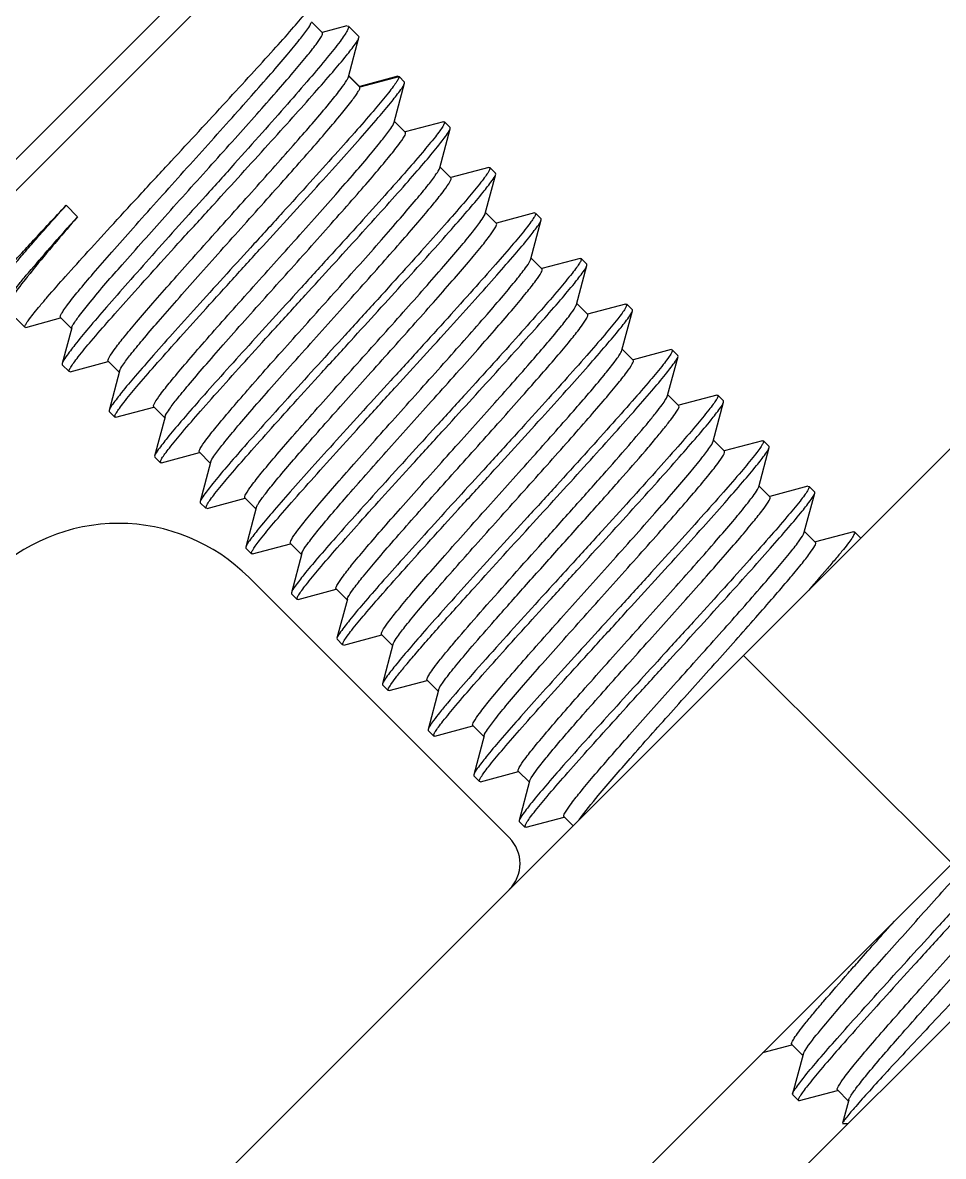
# Model space of a CAD drawing. Extents: x -1396510 to 1250330, y -1892470 to 1623980.
# Drawn here: x -1166903.8 to -1166784.8, y -62554.7 to -62408.2 of the extents above; entities that cross this region are included whole.
import ezdxf

# ---------------------------------------------------------------- set-up
doc = ezdxf.new("R2010")
doc.units = 0
doc.header["$LTSCALE"] = 1000
doc.header["$MEASUREMENT"] = 0

msp = doc.modelspace()

# ---------------------------------------------------------------- linework, layer by layer
at = {"linetype": 'Continuous'}
for p, q in [((-1166840.9, -62594.29), (-1165369.34, -61122.74)), ((-1166918.68, -62439.85), (-1166870.81, -62391.98)), ((-1166912.92, -62438.13), (-1166872.53, -62397.74)), ((-1166865.04, -62409.47), (-1166866.47, -62408.04)), ((-1166861.89, -62408.58), (-1166865.06, -62409.42)), ((-1166861.89, -62408.58), (-1166861.68, -62408.59)), ((-1166860.33, -62409.95), (-1166861.68, -62408.59)), ((-1166861.67, -62415.15), (-1166860.32, -62410.09)), ((-1166860.31, -62409.98), (-1166860.33, -62409.95)), ((-1166860.32, -62410.09), (-1166860.31, -62409.98)), ((-1166860.19, -62416.49), (-1166861.67, -62415.02)), ((-1166860.21, -62416.46), (-1166861.64, -62415.03)), ((-1166855.31, -62415.09), (-1166860.23, -62416.4)), ((-1166855.15, -62415.14), (-1166860.19, -62416.49)), ((-1166855.31, -62415.09), (-1166855.17, -62415.1)), ((-1166855.17, -62415.1), (-1166855.15, -62415.14)), ((-1166854.44, -62415.84), (-1166855.14, -62415.13)), ((-1166854.43, -62415.98), (-1166854.44, -62415.84)), ((-1166860.19, -62416.49), (-1166860.21, -62416.46)), ((-1166855.78, -62421.04), (-1166854.43, -62415.98)), ((-1166854.32, -62422.35), (-1166855.75, -62420.92)), ((-1166849.42, -62420.98), (-1166854.34, -62422.29)), ((-1166849.42, -62420.98), (-1166849.28, -62420.99)), ((-1166848.55, -62421.73), (-1166849.28, -62420.99)), ((-1166848.54, -62421.87), (-1166848.55, -62421.73)), ((-1166849.89, -62426.93), (-1166848.54, -62421.87)), ((-1166848.43, -62428.23), (-1166849.86, -62426.81)), ((-1166843.53, -62426.87), (-1166848.45, -62428.18)), ((-1166843.53, -62426.87), (-1166843.39, -62426.88)), ((-1166842.66, -62427.62), (-1166843.39, -62426.88)), ((-1166842.65, -62427.76), (-1166842.66, -62427.62)), ((-1166844, -62432.82), (-1166842.65, -62427.76)), ((-1166898.15, -62431.77), (-1166896.68, -62433.24)), ((-1166844.03, -62432.91), (-1166844, -62432.82)), ((-1166842.54, -62434.12), (-1166843.97, -62432.7)), ((-1166837.64, -62432.76), (-1166842.56, -62434.07)), ((-1166837.64, -62432.76), (-1166837.5, -62432.77)), ((-1166836.77, -62433.51), (-1166837.5, -62432.77)), ((-1166836.76, -62433.65), (-1166836.77, -62433.51)), ((-1166838.12, -62438.71), (-1166836.76, -62433.65)), ((-1166836.65, -62440.01), (-1166838.08, -62438.59)), ((-1166831.75, -62438.65), (-1166836.67, -62439.96)), ((-1166831.75, -62438.65), (-1166831.61, -62438.66)), ((-1166830.88, -62439.4), (-1166831.61, -62438.66)), ((-1166830.87, -62439.54), (-1166830.88, -62439.4)), ((-1166961.52, -62640.87), (-1166760.12, -62439.47)), ((-1166832.23, -62444.6), (-1166830.87, -62439.54)), ((-1166903.51, -62447.54), (-1166905.85, -62445.2)), ((-1166830.76, -62445.9), (-1166832.19, -62444.48)), ((-1166825.86, -62444.54), (-1166830.78, -62445.85)), ((-1166825.86, -62444.54), (-1166825.72, -62444.55)), ((-1166824.99, -62445.29), (-1166825.72, -62444.55)), ((-1166824.98, -62445.43), (-1166824.99, -62445.29)), ((-1166903.39, -62447.55), (-1166898.88, -62446.34)), ((-1166898.9, -62446.29), (-1166897.47, -62447.72)), ((-1166826.34, -62450.49), (-1166824.98, -62445.43)), ((-1166903.39, -62447.55), (-1166903.51, -62447.54)), ((-1166897.44, -62447.6), (-1166898.67, -62452.22)), ((-1166824.87, -62451.79), (-1166826.3, -62450.37)), ((-1166819.97, -62450.43), (-1166824.89, -62451.74)), ((-1166819.97, -62450.43), (-1166819.83, -62450.44)), ((-1166819.1, -62451.18), (-1166819.83, -62450.44)), ((-1166898.67, -62452.22), (-1166898.66, -62452.39)), ((-1166897.77, -62453.28), (-1166898.66, -62452.39)), ((-1166897.63, -62453.29), (-1166892.72, -62451.97)), ((-1166892.73, -62451.92), (-1166891.31, -62453.35)), ((-1166820.45, -62456.38), (-1166819.09, -62451.32)), ((-1166819.09, -62451.32), (-1166819.1, -62451.18)), ((-1166897.63, -62453.29), (-1166897.77, -62453.28)), ((-1166891.27, -62453.23), (-1166892.62, -62458.3)), ((-1166818.99, -62457.68), (-1166820.41, -62456.26)), ((-1166814.08, -62456.32), (-1166819, -62457.63)), ((-1166814.08, -62456.32), (-1166813.94, -62456.33)), ((-1166813.21, -62457.07), (-1166813.94, -62456.33)), ((-1166892.62, -62458.3), (-1166892.61, -62458.44)), ((-1166891.88, -62459.17), (-1166892.61, -62458.44)), ((-1166891.74, -62459.18), (-1166886.83, -62457.86)), ((-1166886.84, -62457.81), (-1166885.42, -62459.24)), ((-1166814.56, -62462.27), (-1166813.2, -62457.21)), ((-1166813.2, -62457.21), (-1166813.21, -62457.07)), ((-1166891.74, -62459.18), (-1166891.88, -62459.17)), ((-1166885.38, -62459.12), (-1166886.73, -62464.19)), ((-1166813.1, -62463.57), (-1166814.52, -62462.15)), ((-1166808.19, -62462.21), (-1166813.11, -62463.52)), ((-1166808.19, -62462.21), (-1166808.05, -62462.22)), ((-1166807.32, -62462.96), (-1166808.05, -62462.22)), ((-1166886.73, -62464.19), (-1166886.72, -62464.33)), ((-1166885.99, -62465.06), (-1166886.72, -62464.33)), ((-1166885.85, -62465.07), (-1166880.94, -62463.75)), ((-1166880.95, -62463.7), (-1166879.53, -62465.13)), ((-1166808.67, -62468.16), (-1166807.31, -62463.1)), ((-1166807.31, -62463.1), (-1166807.32, -62462.96)), ((-1166885.85, -62465.07), (-1166885.99, -62465.06)), ((-1166879.49, -62465.01), (-1166880.84, -62470.08)), ((-1166901.5, -62634.7), (-1166733.2, -62466.4)), ((-1166808.71, -62468.27), (-1166808.67, -62468.16)), ((-1166807.21, -62469.46), (-1166808.63, -62468.04)), ((-1166802.3, -62468.1), (-1166807.22, -62469.41)), ((-1166802.3, -62468.1), (-1166802.16, -62468.11)), ((-1166801.43, -62468.85), (-1166802.16, -62468.11)), ((-1166880.84, -62470.08), (-1166880.83, -62470.22)), ((-1166879.96, -62470.96), (-1166875.05, -62469.64)), ((-1166875.06, -62469.59), (-1166873.64, -62471.02)), ((-1166802.78, -62474.05), (-1166801.42, -62468.99)), ((-1166801.42, -62468.99), (-1166801.43, -62468.85)), ((-1166880.1, -62470.95), (-1166880.83, -62470.22)), ((-1166879.96, -62470.96), (-1166880.1, -62470.95)), ((-1166873.6, -62470.9), (-1166874.95, -62475.97)), ((-1166801.32, -62475.35), (-1166802.74, -62473.93)), ((-1166796.41, -62473.99), (-1166801.33, -62475.3)), ((-1166796.41, -62473.99), (-1166796.27, -62474)), ((-1166795.54, -62474.74), (-1166796.27, -62474)), ((-1166874.95, -62475.97), (-1166874.94, -62476.11)), ((-1166874.07, -62476.85), (-1166869.16, -62475.53)), ((-1166869.17, -62475.48), (-1166867.75, -62476.91)), ((-1166795.53, -62474.75), (-1166795.54, -62474.74)), ((-1166874.21, -62476.84), (-1166874.94, -62476.11)), ((-1166874.07, -62476.85), (-1166874.21, -62476.84)), ((-1166867.71, -62476.79), (-1166869.06, -62481.86)), ((-1166874.56, -62479.87), (-1166840.91, -62513.53)), ((-1166869.06, -62481.86), (-1166869.05, -62482)), ((-1166868.18, -62482.74), (-1166863.27, -62481.42)), ((-1166863.29, -62481.37), (-1166861.86, -62482.8)), ((-1166868.32, -62482.73), (-1166869.05, -62482)), ((-1166868.18, -62482.74), (-1166868.32, -62482.73)), ((-1166861.82, -62482.68), (-1166863.17, -62487.75)), ((-1166863.17, -62487.75), (-1166863.16, -62487.89)), ((-1166862.29, -62488.63), (-1166857.38, -62487.31)), ((-1166857.4, -62487.26), (-1166855.97, -62488.69)), ((-1166862.43, -62488.62), (-1166863.16, -62487.89)), ((-1166862.29, -62488.63), (-1166862.43, -62488.62)), ((-1166855.94, -62488.57), (-1166857.28, -62493.64)), ((-1166855.94, -62488.57), (-1166855.9, -62488.46)), ((-1166783.68, -62516.88), (-1166810.61, -62489.96)), ((-1166857.28, -62493.64), (-1166857.27, -62493.78)), ((-1166856.4, -62494.52), (-1166851.49, -62493.2)), ((-1166851.51, -62493.15), (-1166850.08, -62494.58)), ((-1166856.54, -62494.51), (-1166857.27, -62493.78)), ((-1166856.4, -62494.52), (-1166856.54, -62494.51)), ((-1166850.05, -62494.46), (-1166851.39, -62499.53)), ((-1166851.39, -62499.53), (-1166851.38, -62499.67)), ((-1166850.51, -62500.41), (-1166845.6, -62499.09)), ((-1166845.62, -62499.04), (-1166844.19, -62500.47)), ((-1166850.65, -62500.4), (-1166851.38, -62499.67)), ((-1166850.51, -62500.41), (-1166850.65, -62500.4)), ((-1166844.16, -62500.35), (-1166845.5, -62505.42)), ((-1166844.62, -62506.3), (-1166839.71, -62504.98)), ((-1166839.73, -62504.93), (-1166838.3, -62506.36)), ((-1166845.5, -62505.42), (-1166845.49, -62505.56)), ((-1166844.76, -62506.29), (-1166845.49, -62505.56)), ((-1166844.62, -62506.3), (-1166844.76, -62506.29)), ((-1166838.27, -62506.24), (-1166839.61, -62511.3)), ((-1166838.73, -62512.19), (-1166833.82, -62510.87)), ((-1166833.84, -62510.82), (-1166832.65, -62512)), ((-1166839.61, -62511.3), (-1166839.6, -62511.45)), ((-1166838.87, -62512.18), (-1166839.6, -62511.45)), ((-1166838.73, -62512.19), (-1166838.87, -62512.18)), ((-1166808.13, -62541.33), (-1166804.37, -62540.32)), ((-1166804.39, -62540.27), (-1166802.96, -62541.7)), ((-1166802.93, -62541.57), (-1166804.28, -62546.64)), ((-1166803.39, -62547.53), (-1166798.48, -62546.21)), ((-1166798.5, -62546.16), (-1166797.07, -62547.59)), ((-1166804.27, -62546.78), (-1166804.28, -62546.64)), ((-1166803.53, -62547.52), (-1166804.27, -62546.78)), ((-1166797.07, -62547.59), (-1166797.84, -62550.47)), ((-1166797.04, -62547.46), (-1166797.07, -62547.59)), ((-1166797.84, -62550.47), (-1166797.8, -62550.54)), ((-1166797.14, -62550.54), (-1166797.8, -62550.54))]:
    msp.add_line(p, q, dxfattribs=at)
for centre, radius, start, end in [((-1166891.39, -62496.7), 23.8, 44.9999, 135.0001), ((-1166844.27, -62516.89), 4.76, 315.0001, 44.9999)]:
    msp.add_arc(centre, radius, start, end, dxfattribs=at)
for points, knots in [([(-1166884.59, -62426.07), (-1166882.21, -62423.49), (-1166878.75, -62419.75), (-1166874.34, -62414.95), (-1166871.51, -62411.84), (-1166869.16, -62409.22), (-1166867.39, -62407.17), (-1166866.29, -62405.85), (-1166865.77, -62405.12), (-1166865.62, -62404.86), (-1166865.59, -62404.76)], [0, 0, 0, 0, 0.368142, 0.535897, 0.684709, 0.809342, 0.905414, 0.969598, 0.989056, 1, 1, 1, 1]), ([(-1166898.9, -62446.29), (-1166898.94, -62446.25), (-1166898.9, -62446.03), (-1166898.73, -62445.72), (-1166898.41, -62445.21), (-1166897.69, -62444.25), (-1166896.43, -62442.67), (-1166894.52, -62440.42), (-1166892.15, -62437.7), (-1166889.43, -62434.62), (-1166886.44, -62431.28), (-1166882.3, -62426.66), (-1166878.2, -62422.11), (-1166874.32, -62417.75), (-1166871.82, -62414.91), (-1166869.74, -62412.48), (-1166868.13, -62410.55), (-1166867.11, -62409.18), (-1166866.58, -62408.45), (-1166866.51, -62408.15)], [0, 0, 0, 0, 0.003461, 0.010825, 0.022535, 0.038573, 0.083113, 0.142879, 0.21566, 0.298761, 0.389116, 0.483412, 0.670116, 0.755815, 0.832283, 0.896851, 0.947308, 0.981997, 1, 1, 1, 1]), ([(-1166861.68, -62408.59), (-1166861.63, -62408.64), (-1166861.68, -62408.9), (-1166861.88, -62409.27), (-1166862.26, -62409.88), (-1166863.1, -62411.03), (-1166864.6, -62412.91), (-1166866.87, -62415.59), (-1166869.68, -62418.83), (-1166872.92, -62422.49), (-1166876.45, -62426.44), (-1166878.88, -62429.15), (-1166880.13, -62430.54)], [0, 0, 0, 0, 0.007287, 0.022596, 0.046895, 0.080168, 0.172563, 0.296519, 0.44737, 0.619385, 0.805971, 1, 1, 1, 1]), ([(-1166897.23, -62447.16), (-1166896.99, -62446.76), (-1166896.28, -62445.79), (-1166894.2, -62443.2), (-1166890.51, -62438.96), (-1166885.24, -62433.04), (-1166880.35, -62427.62), (-1166876.39, -62423.2), (-1166873.61, -62420.09), (-1166871.1, -62417.24), (-1166868.95, -62414.76), (-1166867.22, -62412.71), (-1166866, -62411.18), (-1166865.3, -62410.18), (-1166865.04, -62409.7), (-1166865.01, -62409.51), (-1166865.04, -62409.47)], [0, 0, 0, 0, 0.028348, 0.07231, 0.200737, 0.367922, 0.551326, 0.641466, 0.726551, 0.80379, 0.870677, 0.92508, 0.96531, 0.990227, 0.996843, 1, 1, 1, 1]), ([(-1166879.05, -62431.61), (-1166876.71, -62429.05), (-1166873.31, -62425.32), (-1166868.98, -62420.52), (-1166866.19, -62417.4), (-1166863.89, -62414.74), (-1166862.1, -62412.65), (-1166860.99, -62411.17), (-1166860.4, -62410.4), (-1166860.32, -62410.09)], [0, 0, 0, 0, 0.36438, 0.530796, 0.678891, 0.803581, 0.9006, 0.966696, 1, 1, 1, 1]), ([(-1166892.73, -62451.92), (-1166892.77, -62451.88), (-1166892.74, -62451.69), (-1166892.49, -62451.22), (-1166891.81, -62450.23), (-1166890.62, -62448.73), (-1166888.95, -62446.73), (-1166886.86, -62444.31), (-1166884.44, -62441.55), (-1166881.76, -62438.53), (-1166877.95, -62434.28), (-1166873.29, -62429.08), (-1166868.26, -62423.41), (-1166864.75, -62419.36), (-1166862.78, -62416.89), (-1166862.11, -62415.96), (-1166861.88, -62415.58)], [0, 0, 0, 0, 0.003296, 0.010079, 0.03549, 0.076381, 0.131511, 0.19909, 0.276886, 0.362322, 0.452558, 0.635372, 0.801219, 0.928261, 0.971785, 1, 1, 1, 1]), ([(-1166855.15, -62415.14), (-1166855.13, -62415.22), (-1166855.25, -62415.47), (-1166855.49, -62415.88), (-1166855.94, -62416.49), (-1166856.84, -62417.66), (-1166858.4, -62419.51), (-1166860.7, -62422.17), (-1166863.53, -62425.34), (-1166866.75, -62428.92), (-1166870.25, -62432.77), (-1166872.66, -62435.42), (-1166873.89, -62436.77)], [0, 0, 0, 0, 0.00868, 0.025879, 0.051887, 0.086569, 0.180747, 0.305089, 0.45505, 0.625126, 0.809034, 1, 1, 1, 1]), ([(-1166861.88, -62415.58), (-1166861.85, -62415.53), (-1166861.77, -62415.4), (-1166861.7, -62415.25), (-1166861.67, -62415.15)], [0, 0, 0, 0, 0.313787, 1, 1, 1, 1]), ([(-1166891.27, -62453.23), (-1166891.2, -62452.94), (-1166890.69, -62452.22), (-1166889.71, -62450.88), (-1166888.16, -62449.02), (-1166886.17, -62446.68), (-1166883.78, -62443.95), (-1166880.09, -62439.78), (-1166876.19, -62435.43), (-1166872.25, -62431.03), (-1166869.42, -62427.85), (-1166866.82, -62424.91), (-1166864.56, -62422.31), (-1166862.72, -62420.12), (-1166861.49, -62418.59), (-1166860.78, -62417.63), (-1166860.44, -62417.12), (-1166860.25, -62416.77), (-1166860.17, -62416.56), (-1166860.19, -62416.49)], [0, 0, 0, 0, 0.018431, 0.053472, 0.104134, 0.168694, 0.244894, 0.330055, 0.515024, 0.608298, 0.697696, 0.780063, 0.852494, 0.912444, 0.95783, 0.974565, 0.987157, 0.995562, 1, 1, 1, 1]), ([(-1166873.16, -62437.5), (-1166870.82, -62434.94), (-1166867.42, -62431.21), (-1166863.09, -62426.41), (-1166860.3, -62423.29), (-1166858, -62420.63), (-1166856.21, -62418.54), (-1166855.1, -62417.06), (-1166854.51, -62416.29), (-1166854.43, -62415.98)], [0, 0, 0, 0, 0.364381, 0.5308, 0.678899, 0.803591, 0.900607, 0.966701, 1, 1, 1, 1]), ([(-1166886.84, -62457.81), (-1166886.88, -62457.77), (-1166886.85, -62457.56), (-1166886.58, -62457.06), (-1166885.83, -62456), (-1166884.54, -62454.39), (-1166882.73, -62452.24), (-1166880.5, -62449.65), (-1166877.91, -62446.71), (-1166875.06, -62443.52), (-1166871.09, -62439.08), (-1166867.15, -62434.69), (-1166863.41, -62430.47), (-1166860.98, -62427.69), (-1166858.96, -62425.32), (-1166857.38, -62423.42), (-1166856.38, -62422.06), (-1166855.86, -62421.33), (-1166855.78, -62421.04)], [0, 0, 0, 0, 0.003453, 0.010691, 0.037881, 0.081592, 0.14037, 0.212138, 0.294327, 0.383985, 0.477885, 0.664852, 0.751185, 0.82854, 0.894141, 0.945651, 0.981282, 1, 1, 1, 1]), ([(-1166849.28, -62420.99), (-1166849.24, -62421.04), (-1166849.32, -62421.29), (-1166849.52, -62421.63), (-1166849.92, -62422.22), (-1166850.79, -62423.34), (-1166852.32, -62425.19), (-1166854.62, -62427.84), (-1166857.47, -62431.04), (-1166860.73, -62434.67), (-1166864.29, -62438.59), (-1166866.75, -62441.29), (-1166868, -62442.66)], [0, 0, 0, 0, 0.006599, 0.021626, 0.045784, 0.078991, 0.171388, 0.295465, 0.44652, 0.61879, 0.805664, 1, 1, 1, 1]), ([(-1166885.38, -62459.12), (-1166885.31, -62458.83), (-1166884.79, -62458.09), (-1166883.79, -62456.74), (-1166882.22, -62454.84), (-1166880.19, -62452.47), (-1166877.76, -62449.69), (-1166874.02, -62445.47), (-1166870.08, -62441.08), (-1166866.11, -62436.64), (-1166863.27, -62433.44), (-1166860.68, -62430.5), (-1166858.44, -62427.92), (-1166856.63, -62425.77), (-1166855.34, -62424.15), (-1166854.59, -62423.1), (-1166854.32, -62422.59), (-1166854.28, -62422.38), (-1166854.32, -62422.35)], [0, 0, 0, 0, 0.01868, 0.054278, 0.105764, 0.171349, 0.248695, 0.335028, 0.522011, 0.615926, 0.705601, 0.787809, 0.859594, 0.918387, 0.96211, 0.989307, 0.996546, 1, 1, 1, 1]), ([(-1166867.27, -62443.39), (-1166864.93, -62440.83), (-1166861.53, -62437.1), (-1166857.2, -62432.3), (-1166854.41, -62429.18), (-1166852.11, -62426.52), (-1166850.32, -62424.43), (-1166849.21, -62422.95), (-1166848.62, -62422.18), (-1166848.54, -62421.87)], [0, 0, 0, 0, 0.364381, 0.530796, 0.678894, 0.80359, 0.900609, 0.966703, 1, 1, 1, 1]), ([(-1166903.51, -62447.54), (-1166903.55, -62447.5), (-1166903.45, -62447.26), (-1166903.25, -62446.93), (-1166902.83, -62446.35), (-1166902.25, -62445.61), (-1166901.48, -62444.69), (-1166900.14, -62443.11), (-1166898.08, -62440.78), (-1166895.21, -62437.61), (-1166891.92, -62434), (-1166888.33, -62430.11), (-1166885.86, -62427.43), (-1166884.59, -62426.07)], [0, 0, 0, 0, 0.006287, 0.021187, 0.045277, 0.078448, 0.120429, 0.17084, 0.294962, 0.446101, 0.618491, 0.80551, 1, 1, 1, 1]), ([(-1166880.95, -62463.7), (-1166880.99, -62463.66), (-1166880.96, -62463.45), (-1166880.69, -62462.95), (-1166879.94, -62461.89), (-1166878.65, -62460.28), (-1166876.84, -62458.13), (-1166874.61, -62455.54), (-1166872.02, -62452.6), (-1166869.17, -62449.41), (-1166865.2, -62444.97), (-1166861.26, -62440.58), (-1166857.52, -62436.36), (-1166855.09, -62433.58), (-1166853.07, -62431.21), (-1166851.49, -62429.31), (-1166850.49, -62427.95), (-1166849.97, -62427.22), (-1166849.89, -62426.93)], [0, 0, 0, 0, 0.003453, 0.010691, 0.03788, 0.081592, 0.14037, 0.212137, 0.294327, 0.383985, 0.477885, 0.664851, 0.751185, 0.82854, 0.894141, 0.945652, 0.981282, 1, 1, 1, 1]), ([(-1166843.39, -62426.88), (-1166843.35, -62426.93), (-1166843.43, -62427.18), (-1166843.63, -62427.52), (-1166844.03, -62428.11), (-1166844.9, -62429.23), (-1166846.43, -62431.08), (-1166848.73, -62433.73), (-1166851.58, -62436.93), (-1166854.84, -62440.56), (-1166858.4, -62444.48), (-1166860.86, -62447.18), (-1166862.11, -62448.55)], [0, 0, 0, 0, 0.006599, 0.021626, 0.045783, 0.07899, 0.171389, 0.295471, 0.446525, 0.618791, 0.805663, 1, 1, 1, 1]), ([(-1166879.49, -62465.01), (-1166879.42, -62464.72), (-1166878.9, -62463.98), (-1166877.9, -62462.63), (-1166876.33, -62460.73), (-1166874.3, -62458.36), (-1166871.87, -62455.58), (-1166868.13, -62451.36), (-1166864.19, -62446.97), (-1166860.22, -62442.53), (-1166857.38, -62439.33), (-1166854.79, -62436.39), (-1166852.55, -62433.81), (-1166850.74, -62431.66), (-1166849.45, -62430.04), (-1166848.7, -62428.99), (-1166848.43, -62428.48), (-1166848.4, -62428.27), (-1166848.43, -62428.23)], [0, 0, 0, 0, 0.01868, 0.054279, 0.105765, 0.171349, 0.248696, 0.335028, 0.522011, 0.615926, 0.705601, 0.787809, 0.859594, 0.918386, 0.962109, 0.989307, 0.996546, 1, 1, 1, 1]), ([(-1166861.38, -62449.28), (-1166859.04, -62446.72), (-1166855.64, -62442.99), (-1166851.31, -62438.19), (-1166848.52, -62435.07), (-1166846.22, -62432.41), (-1166844.43, -62430.32), (-1166843.32, -62428.84), (-1166842.73, -62428.07), (-1166842.65, -62427.76)], [0, 0, 0, 0, 0.364389, 0.530808, 0.678904, 0.803593, 0.90061, 0.966703, 1, 1, 1, 1]), ([(-1166880.13, -62430.54), (-1166882.43, -62433.1), (-1166885.8, -62436.84), (-1166890.07, -62441.66), (-1166892.83, -62444.79), (-1166895.11, -62447.46), (-1166896.89, -62449.59), (-1166898, -62451.09), (-1166898.58, -62451.9), (-1166898.67, -62452.22)], [0, 0, 0, 0, 0.362585, 0.528363, 0.676115, 0.800828, 0.898293, 0.965295, 1, 1, 1, 1]), ([(-1166908.1, -62442.95), (-1166908.12, -62442.93), (-1166908.08, -62442.81), (-1166907.98, -62442.66), (-1166907.79, -62442.38), (-1166907.37, -62441.85), (-1166906.62, -62440.97), (-1166905.48, -62439.68), (-1166904.03, -62438.08), (-1166902.29, -62436.19), (-1166900.3, -62434.06), (-1166898.89, -62432.55), (-1166898.15, -62431.77)], [0, 0, 0, 0, 0.005738, 0.019134, 0.040805, 0.070779, 0.155209, 0.27106, 0.416301, 0.588313, 0.78408, 1, 1, 1, 1]), ([(-1166907.07, -62442.64), (-1166907.14, -62442.57), (-1166906.93, -62442.16), (-1166906.59, -62441.61), (-1166905.83, -62440.62), (-1166904.82, -62439.38), (-1166903.51, -62437.82), (-1166901.27, -62435.25), (-1166899.44, -62433.2), (-1166898.15, -62431.77)], [0, 0, 0, 0, 0.021147, 0.073565, 0.158215, 0.273875, 0.418588, 0.589838, 1, 1, 1, 1]), ([(-1166897.77, -62453.28), (-1166897.81, -62453.24), (-1166897.73, -62452.99), (-1166897.53, -62452.65), (-1166897.13, -62452.06), (-1166896.26, -62450.93), (-1166894.73, -62449.08), (-1166892.43, -62446.43), (-1166889.58, -62443.23), (-1166886.32, -62439.6), (-1166882.76, -62435.68), (-1166880.3, -62432.99), (-1166879.05, -62431.61)], [0, 0, 0, 0, 0.006599, 0.021626, 0.045784, 0.078991, 0.171388, 0.295465, 0.446519, 0.61879, 0.805664, 1, 1, 1, 1]), ([(-1166896.68, -62433.24), (-1166897.9, -62434.66), (-1166900.1, -62437.23), (-1166902.91, -62440.64), (-1166904.69, -62442.93), (-1166905.55, -62444.26), (-1166905.81, -62444.74), (-1166905.87, -62444.94)], [0, 0, 0, 0, 0.376924, 0.679521, 0.890722, 0.958383, 1, 1, 1, 1]), ([(-1166905.61, -62443.97), (-1166905.57, -62443.81), (-1166905.32, -62443.4), (-1166904.81, -62442.67), (-1166904.02, -62441.67), (-1166902.49, -62439.82), (-1166900.02, -62436.98), (-1166897.88, -62434.58), (-1166896.68, -62433.24)], [0, 0, 0, 0, 0.036338, 0.100465, 0.191874, 0.309308, 0.615028, 1, 1, 1, 1]), ([(-1166875.06, -62469.59), (-1166875.1, -62469.55), (-1166875.07, -62469.35), (-1166874.8, -62468.85), (-1166874.08, -62467.81), (-1166872.81, -62466.23), (-1166871.04, -62464.12), (-1166868.84, -62461.58), (-1166866.29, -62458.68), (-1166863.49, -62455.54), (-1166859.56, -62451.15), (-1166855.65, -62446.78), (-1166851.92, -62442.58), (-1166849.48, -62439.79), (-1166847.41, -62437.38), (-1166845.79, -62435.44), (-1166844.71, -62434.01), (-1166844.16, -62433.23), (-1166844.03, -62432.91)], [0, 0, 0, 0, 0.003411, 0.010523, 0.037228, 0.080172, 0.137959, 0.208589, 0.289589, 0.378106, 0.47102, 0.656885, 0.743278, 0.821187, 0.887872, 0.941003, 0.97876, 1, 1, 1, 1]), ([(-1166837.5, -62432.77), (-1166837.46, -62432.82), (-1166837.54, -62433.07), (-1166837.74, -62433.41), (-1166838.14, -62434), (-1166839.01, -62435.12), (-1166840.54, -62436.97), (-1166842.84, -62439.62), (-1166845.69, -62442.82), (-1166848.95, -62446.45), (-1166852.51, -62450.37), (-1166854.97, -62453.07), (-1166856.22, -62454.44)], [0, 0, 0, 0, 0.006598, 0.021624, 0.045781, 0.078987, 0.171384, 0.29546, 0.44651, 0.618781, 0.80566, 1, 1, 1, 1]), ([(-1166873.36, -62470.41), (-1166873.12, -62470.01), (-1166872.43, -62469.07), (-1166870.42, -62466.57), (-1166866.9, -62462.5), (-1166861.87, -62456.83), (-1166857.22, -62451.65), (-1166853.43, -62447.41), (-1166850.77, -62444.42), (-1166848.36, -62441.67), (-1166846.3, -62439.28), (-1166844.64, -62437.29), (-1166843.46, -62435.8), (-1166842.78, -62434.82), (-1166842.53, -62434.35), (-1166842.51, -62434.16), (-1166842.54, -62434.12)], [0, 0, 0, 0, 0.029221, 0.073567, 0.201629, 0.367682, 0.550054, 0.639909, 0.724906, 0.802249, 0.869396, 0.924152, 0.964754, 0.989983, 0.99672, 1, 1, 1, 1]), ([(-1166855.49, -62455.17), (-1166853.15, -62452.61), (-1166849.75, -62448.88), (-1166845.42, -62444.08), (-1166842.63, -62440.96), (-1166840.33, -62438.3), (-1166838.54, -62436.21), (-1166837.43, -62434.73), (-1166836.84, -62433.96), (-1166836.76, -62433.65)], [0, 0, 0, 0, 0.364379, 0.530797, 0.678896, 0.80359, 0.900607, 0.966701, 1, 1, 1, 1]), ([(-1166873.89, -62436.77), (-1166876.23, -62439.33), (-1166879.63, -62443.07), (-1166883.96, -62447.87), (-1166886.75, -62450.99), (-1166889.05, -62453.65), (-1166890.84, -62455.74), (-1166891.95, -62457.21), (-1166892.54, -62457.99), (-1166892.62, -62458.3)], [0, 0, 0, 0, 0.36446, 0.530907, 0.67902, 0.803709, 0.900704, 0.966759, 1, 1, 1, 1]), ([(-1166891.88, -62459.17), (-1166891.92, -62459.13), (-1166891.84, -62458.88), (-1166891.64, -62458.54), (-1166891.24, -62457.94), (-1166890.37, -62456.82), (-1166888.84, -62454.97), (-1166886.54, -62452.32), (-1166883.69, -62449.12), (-1166880.43, -62445.49), (-1166876.87, -62441.57), (-1166874.41, -62438.88), (-1166873.16, -62437.5)], [0, 0, 0, 0, 0.006598, 0.021625, 0.04578, 0.078987, 0.171384, 0.295461, 0.446512, 0.618782, 0.805661, 1, 1, 1, 1]), ([(-1166869.17, -62475.48), (-1166869.21, -62475.44), (-1166869.18, -62475.24), (-1166868.92, -62474.75), (-1166868.21, -62473.74), (-1166866.97, -62472.18), (-1166865.24, -62470.11), (-1166863.08, -62467.62), (-1166860.58, -62464.77), (-1166857.82, -62461.67), (-1166853.94, -62457.33), (-1166849.22, -62452.07), (-1166844.79, -62447.07), (-1166841.78, -62443.58), (-1166840.12, -62441.58), (-1166838.95, -62440.09), (-1166838.36, -62439.25), (-1166838.19, -62438.91)], [0, 0, 0, 0, 0.003368, 0.010354, 0.036572, 0.078742, 0.135528, 0.20501, 0.284805, 0.372166, 0.464077, 0.64881, 0.81371, 0.881483, 0.936251, 0.976167, 1, 1, 1, 1]), ([(-1166831.61, -62438.66), (-1166831.57, -62438.71), (-1166831.65, -62438.96), (-1166831.85, -62439.3), (-1166832.25, -62439.89), (-1166833.12, -62441.01), (-1166834.65, -62442.86), (-1166836.95, -62445.51), (-1166839.8, -62448.71), (-1166843.06, -62452.34), (-1166846.62, -62456.26), (-1166849.08, -62458.96), (-1166850.33, -62460.33)], [0, 0, 0, 0, 0.006599, 0.021626, 0.045785, 0.078991, 0.171389, 0.295468, 0.446524, 0.618793, 0.805664, 1, 1, 1, 1]), ([(-1166867.56, -62476.44), (-1166867.35, -62476.07), (-1166866.7, -62475.18), (-1166864.78, -62472.74), (-1166861.3, -62468.72), (-1166856.28, -62463.05), (-1166851.59, -62457.83), (-1166847.76, -62453.55), (-1166845.05, -62450.5), (-1166842.6, -62447.71), (-1166840.49, -62445.27), (-1166838.8, -62443.24), (-1166837.59, -62441.72), (-1166836.9, -62440.73), (-1166836.65, -62440.25), (-1166836.62, -62440.05), (-1166836.65, -62440.01)], [0, 0, 0, 0, 0.02672, 0.069018, 0.194536, 0.360069, 0.543539, 0.634344, 0.720433, 0.798907, 0.86713, 0.922821, 0.964145, 0.989828, 0.99668, 1, 1, 1, 1]), ([(-1166849.6, -62461.06), (-1166847.26, -62458.5), (-1166843.86, -62454.77), (-1166839.53, -62449.97), (-1166836.74, -62446.85), (-1166834.44, -62444.19), (-1166832.65, -62442.1), (-1166831.54, -62440.62), (-1166830.95, -62439.85), (-1166830.87, -62439.54)], [0, 0, 0, 0, 0.364384, 0.5308, 0.678898, 0.803592, 0.90061, 0.966703, 1, 1, 1, 1]), ([(-1166868, -62442.66), (-1166870.34, -62445.22), (-1166873.74, -62448.96), (-1166878.07, -62453.76), (-1166880.86, -62456.88), (-1166883.17, -62459.54), (-1166884.95, -62461.63), (-1166886.06, -62463.1), (-1166886.65, -62463.88), (-1166886.73, -62464.19)], [0, 0, 0, 0, 0.364466, 0.530913, 0.679023, 0.803712, 0.900708, 0.966761, 1, 1, 1, 1]), ([(-1166885.99, -62465.06), (-1166886.03, -62465.02), (-1166885.95, -62464.77), (-1166885.75, -62464.42), (-1166885.35, -62463.83), (-1166884.48, -62462.71), (-1166882.95, -62460.86), (-1166880.65, -62458.21), (-1166877.8, -62455.01), (-1166874.54, -62451.38), (-1166870.98, -62447.46), (-1166868.52, -62444.77), (-1166867.27, -62443.39)], [0, 0, 0, 0, 0.006599, 0.021626, 0.045783, 0.078991, 0.17139, 0.295472, 0.446528, 0.618793, 0.805664, 1, 1, 1, 1]), ([(-1166863.29, -62481.37), (-1166863.32, -62481.33), (-1166863.29, -62481.14), (-1166863.04, -62480.66), (-1166862.35, -62479.66), (-1166861.13, -62478.14), (-1166859.44, -62476.1), (-1166857.32, -62473.65), (-1166854.86, -62470.86), (-1166852.15, -62467.81), (-1166848.31, -62463.51), (-1166843.62, -62458.29), (-1166838.6, -62452.62), (-1166835.13, -62448.6), (-1166833.21, -62446.18), (-1166832.57, -62445.29), (-1166832.37, -62444.92)], [0, 0, 0, 0, 0.003326, 0.010193, 0.035938, 0.077359, 0.133176, 0.201544, 0.28017, 0.366406, 0.457339, 0.640956, 0.806417, 0.931592, 0.973615, 1, 1, 1, 1]), ([(-1166825.72, -62444.55), (-1166825.68, -62444.6), (-1166825.76, -62444.85), (-1166825.96, -62445.19), (-1166826.36, -62445.78), (-1166827.23, -62446.9), (-1166828.76, -62448.75), (-1166831.06, -62451.4), (-1166833.91, -62454.6), (-1166837.17, -62458.23), (-1166840.73, -62462.15), (-1166843.19, -62464.85), (-1166844.44, -62466.22)], [0, 0, 0, 0, 0.006599, 0.021626, 0.045782, 0.078989, 0.171387, 0.295468, 0.446521, 0.618788, 0.805663, 1, 1, 1, 1]), ([(-1166832.37, -62444.92), (-1166832.35, -62444.89), (-1166832.3, -62444.79), (-1166832.25, -62444.68), (-1166832.23, -62444.6)], [0, 0, 0, 0, 0.304527, 1, 1, 1, 1]), ([(-1166861.74, -62482.46), (-1166861.57, -62482.12), (-1166860.97, -62481.27), (-1166859.8, -62479.77), (-1166858.12, -62477.76), (-1166855.12, -62474.27), (-1166850.68, -62469.27), (-1166845.97, -62464.02), (-1166842.09, -62459.68), (-1166839.34, -62456.59), (-1166836.84, -62453.75), (-1166834.69, -62451.26), (-1166832.96, -62449.19), (-1166831.72, -62447.64), (-1166831.02, -62446.63), (-1166830.76, -62446.14), (-1166830.73, -62445.94), (-1166830.76, -62445.9)], [0, 0, 0, 0, 0.024173, 0.064372, 0.119353, 0.187267, 0.352243, 0.536827, 0.628608, 0.715817, 0.795456, 0.864788, 0.921444, 0.963514, 0.989667, 0.996638, 1, 1, 1, 1]), ([(-1166843.71, -62466.95), (-1166841.37, -62464.39), (-1166837.97, -62460.66), (-1166833.64, -62455.86), (-1166830.85, -62452.74), (-1166828.55, -62450.08), (-1166826.76, -62447.99), (-1166825.65, -62446.51), (-1166825.06, -62445.73), (-1166824.98, -62445.43)], [0, 0, 0, 0, 0.364389, 0.530808, 0.678905, 0.803593, 0.900609, 0.966702, 1, 1, 1, 1]), ([(-1166897.44, -62447.6), (-1166897.43, -62447.57), (-1166897.38, -62447.41), (-1166897.3, -62447.27), (-1166897.23, -62447.16)], [0, 0, 0, 0, 0.186143, 1, 1, 1, 1]), ([(-1166862.11, -62448.55), (-1166864.45, -62451.11), (-1166867.85, -62454.85), (-1166872.18, -62459.65), (-1166874.97, -62462.77), (-1166877.28, -62465.42), (-1166879.06, -62467.52), (-1166880.17, -62468.99), (-1166880.76, -62469.77), (-1166880.84, -62470.08)], [0, 0, 0, 0, 0.364457, 0.530899, 0.679012, 0.803706, 0.900705, 0.966759, 1, 1, 1, 1]), ([(-1166880.1, -62470.95), (-1166880.14, -62470.91), (-1166880.06, -62470.66), (-1166879.86, -62470.31), (-1166879.46, -62469.72), (-1166878.59, -62468.6), (-1166877.06, -62466.75), (-1166874.76, -62464.1), (-1166871.91, -62460.9), (-1166868.65, -62457.27), (-1166865.09, -62453.35), (-1166862.63, -62450.66), (-1166861.38, -62449.28)], [0, 0, 0, 0, 0.006597, 0.021623, 0.045779, 0.078985, 0.171381, 0.295456, 0.44651, 0.618782, 0.805661, 1, 1, 1, 1]), ([(-1166857.4, -62487.26), (-1166857.43, -62487.22), (-1166857.41, -62487.03), (-1166857.16, -62486.56), (-1166856.48, -62485.58), (-1166855.3, -62484.09), (-1166853.63, -62482.09), (-1166851.56, -62479.69), (-1166849.15, -62476.94), (-1166846.48, -62473.94), (-1166842.69, -62469.7), (-1166838.03, -62464.51), (-1166833, -62458.84), (-1166829.48, -62454.78), (-1166827.49, -62452.29), (-1166826.8, -62451.35), (-1166826.56, -62450.96)], [0, 0, 0, 0, 0.003285, 0.010037, 0.035326, 0.076021, 0.1309, 0.198187, 0.275678, 0.360819, 0.450797, 0.633314, 0.7993, 0.92703, 0.971108, 1, 1, 1, 1]), ([(-1166819.83, -62450.44), (-1166819.79, -62450.49), (-1166819.87, -62450.74), (-1166820.07, -62451.08), (-1166820.47, -62451.67), (-1166821.34, -62452.79), (-1166822.87, -62454.64), (-1166825.17, -62457.29), (-1166828.02, -62460.49), (-1166831.28, -62464.12), (-1166834.84, -62468.04), (-1166837.3, -62470.74), (-1166838.55, -62472.11)], [0, 0, 0, 0, 0.006598, 0.021624, 0.045781, 0.078987, 0.171383, 0.295458, 0.446509, 0.61878, 0.80566, 1, 1, 1, 1]), ([(-1166826.56, -62450.96), (-1166826.53, -62450.91), (-1166826.45, -62450.76), (-1166826.37, -62450.6), (-1166826.34, -62450.49)], [0, 0, 0, 0, 0.316982, 1, 1, 1, 1]), ([(-1166855.9, -62488.46), (-1166855.77, -62488.14), (-1166855.21, -62487.35), (-1166854.12, -62485.91), (-1166852.49, -62483.96), (-1166849.52, -62480.5), (-1166845.08, -62475.49), (-1166840.34, -62470.2), (-1166836.42, -62465.81), (-1166833.62, -62462.67), (-1166831.08, -62459.79), (-1166828.89, -62457.25), (-1166827.12, -62455.15), (-1166825.86, -62453.57), (-1166825.14, -62452.53), (-1166824.87, -62452.04), (-1166824.84, -62451.83), (-1166824.87, -62451.79)], [0, 0, 0, 0, 0.021586, 0.059632, 0.112982, 0.179814, 0.344197, 0.529911, 0.622691, 0.711053, 0.791891, 0.862368, 0.92002, 0.96286, 0.9895, 0.996595, 1, 1, 1, 1]), ([(-1166837.82, -62472.84), (-1166835.48, -62470.28), (-1166832.08, -62466.55), (-1166827.75, -62461.75), (-1166824.96, -62458.63), (-1166822.66, -62455.97), (-1166820.87, -62453.88), (-1166819.76, -62452.4), (-1166819.17, -62451.62), (-1166819.09, -62451.32)], [0, 0, 0, 0, 0.364378, 0.530795, 0.678895, 0.803589, 0.900607, 0.966701, 1, 1, 1, 1]), ([(-1166856.22, -62454.44), (-1166858.56, -62457), (-1166861.96, -62460.74), (-1166866.29, -62465.54), (-1166869.08, -62468.66), (-1166871.39, -62471.31), (-1166873.17, -62473.41), (-1166874.28, -62474.88), (-1166874.87, -62475.66), (-1166874.95, -62475.97)], [0, 0, 0, 0, 0.364462, 0.53091, 0.679022, 0.803711, 0.900705, 0.966759, 1, 1, 1, 1]), ([(-1166874.21, -62476.84), (-1166874.25, -62476.8), (-1166874.17, -62476.54), (-1166873.97, -62476.2), (-1166873.57, -62475.61), (-1166872.7, -62474.49), (-1166871.17, -62472.64), (-1166868.87, -62469.99), (-1166866.02, -62466.79), (-1166862.76, -62463.16), (-1166859.2, -62459.24), (-1166856.74, -62456.55), (-1166855.49, -62455.17)], [0, 0, 0, 0, 0.006599, 0.021625, 0.045781, 0.078988, 0.171386, 0.295465, 0.446518, 0.618786, 0.805663, 1, 1, 1, 1]), ([(-1166844.26, -62483.98), (-1166841.72, -62481.09), (-1166837.82, -62476.74), (-1166832.65, -62470.96), (-1166828.93, -62466.78), (-1166825.68, -62463.08), (-1166823.38, -62460.39), (-1166821.95, -62458.62), (-1166821.21, -62457.66), (-1166820.72, -62456.95), (-1166820.49, -62456.54), (-1166820.45, -62456.38)], [0, 0, 0, 0, 0.315652, 0.481067, 0.637651, 0.775532, 0.886036, 0.92879, 0.962295, 0.98609, 1, 1, 1, 1]), ([(-1166813.94, -62456.33), (-1166813.9, -62456.38), (-1166813.98, -62456.63), (-1166814.18, -62456.97), (-1166814.58, -62457.56), (-1166815.45, -62458.68), (-1166816.98, -62460.53), (-1166819.28, -62463.18), (-1166822.13, -62466.38), (-1166825.39, -62470.01), (-1166828.95, -62473.93), (-1166831.41, -62476.62), (-1166832.66, -62478)], [0, 0, 0, 0, 0.006599, 0.021626, 0.045784, 0.078991, 0.171389, 0.29547, 0.446525, 0.618793, 0.805664, 1, 1, 1, 1]), ([(-1166842.79, -62485.45), (-1166841.51, -62483.99), (-1166838.83, -62480.98), (-1166834.74, -62476.41), (-1166830.63, -62471.83), (-1166826.81, -62467.53), (-1166823.94, -62464.25), (-1166822.01, -62461.97), (-1166820.88, -62460.59), (-1166820.01, -62459.49), (-1166819.38, -62458.61), (-1166819.07, -62458.12), (-1166818.92, -62457.75), (-1166818.99, -62457.68)], [0, 0, 0, 0, 0.158726, 0.329961, 0.501874, 0.662563, 0.800917, 0.858659, 0.907407, 0.946342, 0.974839, 0.992548, 1, 1, 1, 1]), ([(-1166831.93, -62478.73), (-1166829.59, -62476.17), (-1166826.19, -62472.44), (-1166821.86, -62467.64), (-1166819.07, -62464.51), (-1166816.77, -62461.86), (-1166814.98, -62459.77), (-1166813.87, -62458.29), (-1166813.28, -62457.51), (-1166813.2, -62457.21)], [0, 0, 0, 0, 0.364386, 0.530805, 0.678901, 0.803594, 0.900611, 0.966704, 1, 1, 1, 1]), ([(-1166850.33, -62460.33), (-1166852.67, -62462.89), (-1166856.08, -62466.63), (-1166860.4, -62471.43), (-1166863.19, -62474.55), (-1166865.5, -62477.2), (-1166867.28, -62479.3), (-1166868.39, -62480.77), (-1166868.98, -62481.55), (-1166869.06, -62481.86)], [0, 0, 0, 0, 0.364464, 0.53091, 0.679021, 0.803712, 0.900709, 0.966761, 1, 1, 1, 1]), ([(-1166868.32, -62482.73), (-1166868.36, -62482.69), (-1166868.28, -62482.43), (-1166868.08, -62482.09), (-1166867.68, -62481.5), (-1166866.81, -62480.38), (-1166865.28, -62478.53), (-1166862.98, -62475.88), (-1166860.13, -62472.68), (-1166856.87, -62469.05), (-1166853.31, -62465.13), (-1166850.85, -62462.44), (-1166849.6, -62461.06)], [0, 0, 0, 0, 0.006599, 0.021626, 0.045784, 0.078991, 0.171389, 0.29547, 0.446525, 0.618793, 0.805664, 1, 1, 1, 1]), ([(-1166845.62, -62499.04), (-1166845.65, -62499), (-1166845.62, -62498.79), (-1166845.35, -62498.29), (-1166844.6, -62497.23), (-1166843.31, -62495.62), (-1166841.5, -62493.47), (-1166839.27, -62490.88), (-1166836.68, -62487.94), (-1166833.83, -62484.75), (-1166829.86, -62480.31), (-1166825.92, -62475.92), (-1166822.18, -62471.7), (-1166819.75, -62468.92), (-1166817.73, -62466.55), (-1166816.15, -62464.65), (-1166815.15, -62463.29), (-1166814.63, -62462.56), (-1166814.56, -62462.27)], [0, 0, 0, 0, 0.003454, 0.01069, 0.03788, 0.081592, 0.14037, 0.212137, 0.294327, 0.383985, 0.477885, 0.664852, 0.751185, 0.82854, 0.894141, 0.945652, 0.981282, 1, 1, 1, 1]), ([(-1166808.05, -62462.22), (-1166808.01, -62462.27), (-1166808.09, -62462.52), (-1166808.29, -62462.86), (-1166808.69, -62463.45), (-1166809.56, -62464.57), (-1166811.09, -62466.42), (-1166813.39, -62469.07), (-1166816.24, -62472.27), (-1166819.5, -62475.9), (-1166823.06, -62479.82), (-1166825.52, -62482.51), (-1166826.77, -62483.89)], [0, 0, 0, 0, 0.006599, 0.021625, 0.045781, 0.078988, 0.171385, 0.295464, 0.446516, 0.618785, 0.805662, 1, 1, 1, 1]), ([(-1166844.16, -62500.35), (-1166844.08, -62500.06), (-1166843.56, -62499.32), (-1166842.56, -62497.97), (-1166840.99, -62496.07), (-1166838.96, -62493.69), (-1166836.53, -62490.92), (-1166832.79, -62486.7), (-1166828.85, -62482.3), (-1166824.88, -62477.86), (-1166822.04, -62474.67), (-1166819.45, -62471.73), (-1166817.21, -62469.15), (-1166815.4, -62467), (-1166814.11, -62465.38), (-1166813.36, -62464.33), (-1166813.09, -62463.82), (-1166813.06, -62463.61), (-1166813.1, -62463.57)], [0, 0, 0, 0, 0.01868, 0.054279, 0.105765, 0.171349, 0.248696, 0.335028, 0.522011, 0.615926, 0.705601, 0.787808, 0.859593, 0.918386, 0.962109, 0.989307, 0.996546, 1, 1, 1, 1]), ([(-1166826.04, -62484.62), (-1166823.7, -62482.06), (-1166820.3, -62478.33), (-1166815.97, -62473.53), (-1166813.19, -62470.4), (-1166810.88, -62467.75), (-1166809.09, -62465.66), (-1166807.98, -62464.18), (-1166807.39, -62463.4), (-1166807.31, -62463.1)], [0, 0, 0, 0, 0.364384, 0.530804, 0.678902, 0.803592, 0.900607, 0.966702, 1, 1, 1, 1]), ([(-1166844.44, -62466.22), (-1166846.78, -62468.78), (-1166850.19, -62472.52), (-1166854.51, -62477.32), (-1166857.3, -62480.44), (-1166859.61, -62483.09), (-1166861.39, -62485.19), (-1166862.5, -62486.66), (-1166863.09, -62487.44), (-1166863.17, -62487.75)], [0, 0, 0, 0, 0.364457, 0.530901, 0.679015, 0.803708, 0.900705, 0.966759, 1, 1, 1, 1]), ([(-1166862.43, -62488.62), (-1166862.47, -62488.58), (-1166862.4, -62488.32), (-1166862.19, -62487.98), (-1166861.79, -62487.39), (-1166860.92, -62486.27), (-1166859.39, -62484.42), (-1166857.09, -62481.77), (-1166854.24, -62478.57), (-1166850.98, -62474.94), (-1166847.42, -62471.02), (-1166844.96, -62468.33), (-1166843.71, -62466.95)], [0, 0, 0, 0, 0.006598, 0.021624, 0.045781, 0.078987, 0.171383, 0.295458, 0.446509, 0.618781, 0.80566, 1, 1, 1, 1]), ([(-1166839.73, -62504.93), (-1166839.76, -62504.89), (-1166839.73, -62504.69), (-1166839.47, -62504.19), (-1166838.74, -62503.16), (-1166837.49, -62501.59), (-1166835.72, -62499.48), (-1166833.54, -62496.96), (-1166831, -62494.08), (-1166828.22, -62490.94), (-1166824.3, -62486.57), (-1166819.56, -62481.28), (-1166815.12, -62476.27), (-1166812.15, -62472.81), (-1166810.51, -62470.84), (-1166809.41, -62469.4), (-1166808.84, -62468.6), (-1166808.71, -62468.27)], [0, 0, 0, 0, 0.003399, 0.010476, 0.037047, 0.079778, 0.13729, 0.207604, 0.288273, 0.376472, 0.469111, 0.654667, 0.819135, 0.88612, 0.939701, 0.978051, 1, 1, 1, 1]), ([(-1166802.16, -62468.11), (-1166802.12, -62468.16), (-1166802.2, -62468.41), (-1166802.4, -62468.75), (-1166802.8, -62469.34), (-1166803.67, -62470.46), (-1166805.2, -62472.31), (-1166807.5, -62474.96), (-1166810.35, -62478.16), (-1166813.61, -62481.79), (-1166817.17, -62485.71), (-1166819.63, -62488.4), (-1166820.88, -62489.78)], [0, 0, 0, 0, 0.006599, 0.021625, 0.045782, 0.078989, 0.171386, 0.295462, 0.446515, 0.618786, 0.805663, 1, 1, 1, 1]), ([(-1166838.05, -62505.79), (-1166837.82, -62505.4), (-1166837.14, -62504.47), (-1166835.15, -62501.99), (-1166831.64, -62497.93), (-1166826.61, -62492.26), (-1166821.95, -62487.07), (-1166818.15, -62482.82), (-1166815.48, -62479.81), (-1166813.06, -62477.05), (-1166810.98, -62474.64), (-1166809.31, -62472.64), (-1166808.12, -62471.15), (-1166807.44, -62470.17), (-1166807.19, -62469.69), (-1166807.17, -62469.5), (-1166807.21, -62469.46)], [0, 0, 0, 0, 0.028545, 0.072339, 0.199717, 0.365632, 0.548301, 0.638412, 0.723703, 0.80135, 0.868787, 0.923795, 0.96459, 0.989941, 0.996709, 1, 1, 1, 1]), ([(-1166820.15, -62490.51), (-1166817.81, -62487.95), (-1166814.41, -62484.22), (-1166810.08, -62479.42), (-1166807.3, -62476.29), (-1166804.99, -62473.64), (-1166803.2, -62471.55), (-1166802.09, -62470.07), (-1166801.5, -62469.29), (-1166801.42, -62468.99)], [0, 0, 0, 0, 0.364379, 0.530793, 0.678892, 0.803588, 0.900607, 0.966702, 1, 1, 1, 1]), ([(-1166873.6, -62470.9), (-1166873.6, -62470.86), (-1166873.53, -62470.69), (-1166873.44, -62470.53), (-1166873.36, -62470.41)], [0, 0, 0, 0, 0.182637, 1, 1, 1, 1]), ([(-1166838.55, -62472.11), (-1166840.89, -62474.67), (-1166844.3, -62478.41), (-1166848.62, -62483.21), (-1166851.41, -62486.33), (-1166853.72, -62488.98), (-1166855.5, -62491.08), (-1166856.61, -62492.55), (-1166857.2, -62493.33), (-1166857.28, -62493.64)], [0, 0, 0, 0, 0.364467, 0.530914, 0.679025, 0.803711, 0.900706, 0.96676, 1, 1, 1, 1]), ([(-1166847.75, -62483.79), (-1166846.98, -62482.94), (-1166843.68, -62479.28), (-1166840.36, -62475.64), (-1166837.82, -62472.84)], [0, 0, 0, 0, 0.233463, 1, 1, 1, 1]), ([(-1166833.84, -62510.82), (-1166833.87, -62510.78), (-1166833.84, -62510.58), (-1166833.58, -62510.1), (-1166832.88, -62509.09), (-1166831.65, -62507.54), (-1166829.92, -62505.48), (-1166827.78, -62503), (-1166825.29, -62500.16), (-1166822.54, -62497.08), (-1166818.67, -62492.75), (-1166813.96, -62487.5), (-1166809.53, -62482.5), (-1166806.52, -62479.01), (-1166804.84, -62476.99), (-1166803.65, -62475.48), (-1166803.05, -62474.63), (-1166802.87, -62474.28)], [0, 0, 0, 0, 0.003356, 0.01031, 0.036397, 0.078361, 0.13488, 0.204056, 0.283529, 0.37058, 0.462223, 0.64665, 0.811707, 0.879769, 0.934974, 0.975469, 1, 1, 1, 1]), ([(-1166796.27, -62474), (-1166796.22, -62474.05), (-1166796.34, -62474.35), (-1166796.58, -62474.75), (-1166797.08, -62475.46), (-1166797.78, -62476.35), (-1166798.71, -62477.47), (-1166800.31, -62479.35), (-1166801.62, -62480.85), (-1166802.56, -62481.91)], [0, 0, 0, 0, 0.021666, 0.072748, 0.15515, 0.268368, 0.411224, 0.582145, 1, 1, 1, 1]), ([(-1166831.86, -62511.21), (-1166831.1, -62510.12), (-1166828.9, -62507.48), (-1166824.95, -62502.89), (-1166819.91, -62497.25), (-1166815.35, -62492.16), (-1166811.68, -62488.06), (-1166809.13, -62485.18), (-1166806.83, -62482.55), (-1166804.86, -62480.26), (-1166803.29, -62478.37), (-1166802.17, -62476.95), (-1166801.53, -62476.02), (-1166801.3, -62475.57), (-1166801.28, -62475.39), (-1166801.32, -62475.35)], [0, 0, 0, 0, 0.084185, 0.218091, 0.385276, 0.565061, 0.652706, 0.735182, 0.809919, 0.874592, 0.927202, 0.966148, 0.990336, 0.996808, 1, 1, 1, 1]), ([(-1166867.71, -62476.79), (-1166867.71, -62476.76), (-1166867.67, -62476.64), (-1166867.61, -62476.53), (-1166867.56, -62476.44)], [0, 0, 0, 0, 0.194567, 1, 1, 1, 1]), ([(-1166850.65, -62500.4), (-1166850.69, -62500.36), (-1166850.62, -62500.1), (-1166850.41, -62499.76), (-1166850.01, -62499.17), (-1166849.14, -62498.05), (-1166847.61, -62496.2), (-1166845.31, -62493.55), (-1166842.46, -62490.35), (-1166839.2, -62486.72), (-1166835.64, -62482.8), (-1166833.18, -62480.11), (-1166831.93, -62478.73)], [0, 0, 0, 0, 0.006599, 0.021626, 0.045785, 0.078992, 0.171389, 0.295468, 0.446523, 0.618793, 0.805664, 1, 1, 1, 1]), ([(-1166832.66, -62478), (-1166833.53, -62478.95), (-1166836.85, -62482.59), (-1166840.16, -62486.24), (-1166842.59, -62488.95)], [0, 0, 0, 0, 0.261902, 1, 1, 1, 1]), ([(-1166856.54, -62494.51), (-1166856.61, -62494.44), (-1166856.4, -62494.04), (-1166856.06, -62493.51), (-1166855.33, -62492.54), (-1166854.34, -62491.32), (-1166853.04, -62489.79), (-1166850.83, -62487.24), (-1166849.03, -62485.22), (-1166847.75, -62483.79)], [0, 0, 0, 0, 0.020875, 0.072778, 0.156805, 0.27192, 0.416355, 0.587757, 1, 1, 1, 1]), ([(-1166851.51, -62493.15), (-1166851.57, -62493.09), (-1166851.43, -62492.73), (-1166851.14, -62492.26), (-1166850.55, -62491.43), (-1166849.73, -62490.38), (-1166848.66, -62489.08), (-1166846.82, -62486.91), (-1166845.32, -62485.19), (-1166844.26, -62483.98)], [0, 0, 0, 0, 0.022218, 0.074532, 0.158649, 0.273649, 0.417805, 0.588812, 1, 1, 1, 1]), ([(-1166826.77, -62483.89), (-1166829.11, -62486.45), (-1166832.52, -62490.19), (-1166836.84, -62494.99), (-1166839.63, -62498.11), (-1166841.94, -62500.76), (-1166843.72, -62502.86), (-1166844.83, -62504.33), (-1166845.42, -62505.11), (-1166845.5, -62505.42)], [0, 0, 0, 0, 0.364457, 0.530904, 0.679017, 0.803709, 0.900704, 0.966759, 1, 1, 1, 1]), ([(-1166844.76, -62506.29), (-1166844.8, -62506.25), (-1166844.73, -62505.99), (-1166844.52, -62505.65), (-1166844.12, -62505.06), (-1166843.25, -62503.94), (-1166841.72, -62502.09), (-1166839.42, -62499.44), (-1166836.57, -62496.24), (-1166833.31, -62492.61), (-1166829.75, -62488.69), (-1166827.29, -62486), (-1166826.04, -62484.62)], [0, 0, 0, 0, 0.006598, 0.021624, 0.045781, 0.078987, 0.171384, 0.295459, 0.44651, 0.618781, 0.80566, 1, 1, 1, 1]), ([(-1166850.05, -62494.46), (-1166850.01, -62494.31), (-1166849.8, -62493.95), (-1166849.13, -62492.95), (-1166847.73, -62491.2), (-1166845.5, -62488.55), (-1166843.76, -62486.56), (-1166842.79, -62485.45)], [0, 0, 0, 0, 0.039274, 0.105078, 0.314338, 0.617974, 1, 1, 1, 1]), ([(-1166842.59, -62488.95), (-1166843.78, -62490.27), (-1166845.9, -62492.65), (-1166848.34, -62495.46), (-1166849.84, -62497.28), (-1166850.61, -62498.26), (-1166851.11, -62498.97), (-1166851.35, -62499.37), (-1166851.39, -62499.53)], [0, 0, 0, 0, 0.386955, 0.692705, 0.809684, 0.900509, 0.964067, 1, 1, 1, 1]), ([(-1166820.88, -62489.78), (-1166823.22, -62492.34), (-1166826.63, -62496.08), (-1166830.95, -62500.88), (-1166833.74, -62504), (-1166836.05, -62506.65), (-1166837.83, -62508.75), (-1166838.94, -62510.22), (-1166839.53, -62511), (-1166839.61, -62511.3)], [0, 0, 0, 0, 0.364467, 0.530914, 0.679024, 0.803711, 0.900707, 0.96676, 1, 1, 1, 1]), ([(-1166838.87, -62512.18), (-1166838.91, -62512.13), (-1166838.84, -62511.88), (-1166838.63, -62511.54), (-1166838.23, -62510.95), (-1166837.36, -62509.83), (-1166835.83, -62507.98), (-1166833.53, -62505.33), (-1166830.68, -62502.13), (-1166827.42, -62498.5), (-1166823.86, -62494.58), (-1166821.4, -62491.89), (-1166820.15, -62490.51)], [0, 0, 0, 0, 0.006599, 0.021626, 0.045783, 0.07899, 0.171389, 0.295471, 0.446525, 0.61879, 0.805663, 1, 1, 1, 1]), ([(-1166766.82, -62503.45), (-1166766.78, -62503.5), (-1166766.86, -62503.75), (-1166767.06, -62504.09), (-1166767.46, -62504.68), (-1166768.33, -62505.8), (-1166769.86, -62507.65), (-1166772.16, -62510.3), (-1166775.01, -62513.5), (-1166778.28, -62517.13), (-1166781.84, -62521.05), (-1166784.29, -62523.74), (-1166785.54, -62525.12)], [0, 0, 0, 0, 0.006599, 0.021626, 0.045784, 0.078991, 0.171389, 0.295469, 0.446524, 0.618793, 0.805664, 1, 1, 1, 1]), ([(-1166802.68, -62541.07), (-1166802.1, -62540.13), (-1166800.19, -62537.82), (-1166796.68, -62533.68), (-1166791.96, -62528.38), (-1166786.7, -62522.5), (-1166781.51, -62516.7), (-1166777.56, -62512.22), (-1166774.94, -62509.15), (-1166773.51, -62507.41), (-1166772.53, -62506.12), (-1166772.03, -62505.4), (-1166771.9, -62505.11)], [0, 0, 0, 0, 0.069491, 0.189091, 0.344864, 0.518441, 0.689316, 0.837304, 0.897101, 0.944984, 0.979576, 1, 1, 1, 1]), ([(-1166784.81, -62525.85), (-1166782.47, -62523.29), (-1166779.07, -62519.55), (-1166774.74, -62514.75), (-1166771.96, -62511.63), (-1166769.65, -62508.98), (-1166767.86, -62506.89), (-1166766.75, -62505.41), (-1166766.16, -62504.63), (-1166766.08, -62504.33)], [0, 0, 0, 0, 0.364385, 0.530801, 0.678898, 0.803593, 0.900611, 0.966703, 1, 1, 1, 1]), ([(-1166838.27, -62506.24), (-1166838.26, -62506.21), (-1166838.2, -62506.05), (-1166838.12, -62505.9), (-1166838.05, -62505.79)], [0, 0, 0, 0, 0.185678, 1, 1, 1, 1]), ([(-1166798.5, -62546.16), (-1166798.54, -62546.12), (-1166798.5, -62545.91), (-1166798.23, -62545.41), (-1166797.48, -62544.35), (-1166796.19, -62542.74), (-1166794.39, -62540.58), (-1166792.15, -62538), (-1166789.56, -62535.06), (-1166786.72, -62531.87), (-1166782.74, -62527.43), (-1166778.8, -62523.04), (-1166775.06, -62518.82), (-1166772.63, -62516.04), (-1166770.61, -62513.67), (-1166769.03, -62511.77), (-1166768.03, -62510.41), (-1166767.51, -62509.68), (-1166767.44, -62509.39)], [0, 0, 0, 0, 0.003453, 0.010691, 0.037881, 0.081592, 0.14037, 0.212138, 0.294327, 0.383985, 0.477885, 0.664851, 0.751185, 0.82854, 0.894141, 0.945652, 0.981282, 1, 1, 1, 1]), ([(-1166796.8, -62546.99), (-1166796.57, -62546.59), (-1166795.87, -62545.65), (-1166793.88, -62543.16), (-1166790.35, -62539.09), (-1166785.33, -62533.43), (-1166780.67, -62528.24), (-1166776.88, -62524), (-1166774.22, -62521), (-1166771.81, -62518.25), (-1166769.73, -62515.85), (-1166768.07, -62513.86), (-1166766.89, -62512.37), (-1166766.21, -62511.39), (-1166765.97, -62510.92), (-1166765.94, -62510.73), (-1166765.98, -62510.69)], [0, 0, 0, 0, 0.029015, 0.073193, 0.201046, 0.367057, 0.54952, 0.639452, 0.72454, 0.801975, 0.869211, 0.924044, 0.964704, 0.989971, 0.996717, 1, 1, 1, 1]), ([(-1166797.1, -62531.05), (-1166796.63, -62530.52), (-1166794.65, -62528.28), (-1166792.66, -62526.04), (-1166791.13, -62524.34)], [0, 0, 0, 0, 0.235512, 1, 1, 1, 1]), ([(-1166804.28, -62546.64), (-1166804.19, -62546.34), (-1166803.6, -62545.56), (-1166802.49, -62544.08), (-1166800.71, -62541.99), (-1166798.4, -62539.34), (-1166795.62, -62536.22), (-1166791.29, -62531.42), (-1166787.88, -62527.68), (-1166785.54, -62525.12)], [0, 0, 0, 0, 0.033241, 0.099295, 0.196291, 0.32098, 0.469094, 0.635539, 1, 1, 1, 1]), ([(-1166784.81, -62525.85), (-1166786.06, -62527.23), (-1166788.52, -62529.92), (-1166792.08, -62533.84), (-1166795.34, -62537.47), (-1166798.19, -62540.67), (-1166800.49, -62543.32), (-1166802.02, -62545.17), (-1166802.89, -62546.29), (-1166803.29, -62546.88), (-1166803.5, -62547.22), (-1166803.58, -62547.47), (-1166803.53, -62547.52)], [0, 0, 0, 0, 0.194338, 0.381212, 0.553481, 0.704536, 0.828613, 0.92101, 0.954219, 0.978374, 0.993402, 1, 1, 1, 1]), ([(-1166804.39, -62540.27), (-1166804.45, -62540.21), (-1166804.31, -62539.85), (-1166804.02, -62539.38), (-1166803.42, -62538.54), (-1166802.6, -62537.49), (-1166801.52, -62536.17), (-1166799.68, -62533.99), (-1166798.17, -62532.27), (-1166797.1, -62531.05)], [0, 0, 0, 0, 0.022206, 0.074532, 0.158683, 0.27372, 0.417905, 0.588944, 1, 1, 1, 1]), ([(-1166779.9, -62530.77), (-1166782.15, -62533.16), (-1166785.43, -62536.65), (-1166789.61, -62541.11), (-1166792.27, -62543.99), (-1166794.48, -62546.42), (-1166796.15, -62548.3), (-1166797.19, -62549.51), (-1166797.67, -62550.16), (-1166797.81, -62550.38), (-1166797.84, -62550.47)], [0, 0, 0, 0, 0.37043, 0.538559, 0.687482, 0.812003, 0.90768, 0.97105, 0.98988, 1, 1, 1, 1]), ([(-1166802.93, -62541.57), (-1166802.92, -62541.54), (-1166802.85, -62541.36), (-1166802.76, -62541.2), (-1166802.68, -62541.07)], [0, 0, 0, 0, 0.181527, 1, 1, 1, 1]), ([(-1166803.53, -62547.52), (-1166803.52, -62547.53), (-1166803.47, -62547.55), (-1166803.42, -62547.54), (-1166803.39, -62547.53)], [0, 0, 0, 0, 0.398964, 1, 1, 1, 1]), ([(-1166797.04, -62547.46), (-1166797.03, -62547.43), (-1166796.97, -62547.27), (-1166796.88, -62547.11), (-1166796.8, -62546.99)], [0, 0, 0, 0, 0.183551, 1, 1, 1, 1])]:
    msp.add_open_spline(points, degree=3, knots=knots, dxfattribs=at)
for points in [[(-1166838.19, -62438.91), (-1166838.16, -62438.84), (-1166838.13, -62438.78), (-1166838.12, -62438.71)], [(-1166802.87, -62474.28), (-1166802.83, -62474.2), (-1166802.8, -62474.13), (-1166802.78, -62474.05)], [(-1166861.82, -62482.68), (-1166861.81, -62482.6), (-1166861.77, -62482.53), (-1166861.74, -62482.46)]]:
    msp.add_open_spline(points, degree=3, dxfattribs=at)

doc.saveas('drawing.dxf')
